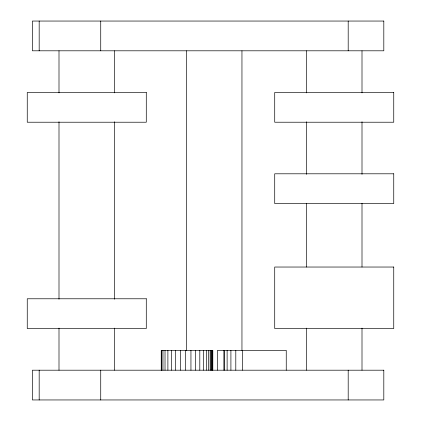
<?xml version="1.0" encoding="UTF-8"?>
<svg xmlns="http://www.w3.org/2000/svg" width="421" height="421" viewBox="0 0 421 421"><rect width="100%" height="100%" fill="white"/><g stroke="black" fill="none" stroke-linecap="round" stroke-linejoin="round"><path stroke-width="0.63" d="M362.002 50.804L362.002 92.867M362.002 121.78L362.002 174.357M362.002 203.269L362.002 267.019M362.002 328.133L362.002 370.196M348.193 21.05L348.193 50.804M348.193 370.196L348.193 399.95M306.456 50.804L306.456 92.867M306.456 121.78L306.456 174.357M306.456 203.269L306.456 267.019M306.456 328.133L306.456 370.196M286.248 370.196L286.248 350.356L217.489 350.356L217.489 370.196M242.475 350.356L242.475 370.196M241.954 50.804L241.954 350.477M235.797 350.356L235.797 370.196M230.913 350.356L230.913 370.196M227.124 350.356L227.124 370.196M224.688 350.356L224.688 370.196M223.877 350.356L223.877 370.196M212.805 370.196L212.805 350.356L161.238 350.356L161.238 370.196M212.579 350.356L212.579 370.196M211.689 350.356L211.689 370.196M210.995 350.356L210.995 370.196M210.142 350.356L210.142 370.196M208.59 350.356L208.59 370.196M206.337 350.356L206.337 370.196M203.385 350.356L203.385 370.196M199.801 350.356L199.801 370.196M195.654 350.356L195.654 370.196M190.945 350.356L190.945 370.196M186.408 50.804L186.408 350.477M185.661 350.356L185.661 370.196M180.341 350.356L180.341 370.196M175.604 350.356L175.604 370.196M171.452 350.356L171.452 370.196M167.89 350.356L167.89 370.196M165.021 350.356L165.021 370.196M162.98 350.356L162.98 370.196M161.753 350.356L161.753 370.196M161.343 350.356L161.343 370.196M114.544 50.804L114.544 92.867M114.544 121.78L114.544 299.22M114.544 328.133L114.544 370.196M100.73 21.05L100.73 50.804M100.73 370.196L100.73 399.95M58.998 50.804L58.998 92.867M58.998 121.78L58.998 299.22M58.998 328.133L58.998 370.196M39.179 21.05L39.179 50.804M39.179 370.196L39.179 399.95M383.81 21.05L32.391 21.05L32.391 50.804L383.81 50.804L383.81 21.05M146.282 92.467L27.254 92.467L27.254 122.222L146.282 122.222L146.282 92.467M393.746 92.467L274.718 92.467L274.718 122.222L393.746 122.222L393.746 92.467M393.746 173.799L274.718 173.799L274.718 203.559L393.746 203.559L393.746 173.799M393.746 267.035L274.718 267.035L274.718 328.533L393.746 328.533L393.746 267.035M146.282 298.778L27.254 298.778L27.254 328.533L146.282 328.533L146.282 298.778M383.81 370.196L32.391 370.196L32.391 399.95L383.81 399.95L383.81 370.196"/></g></svg>
